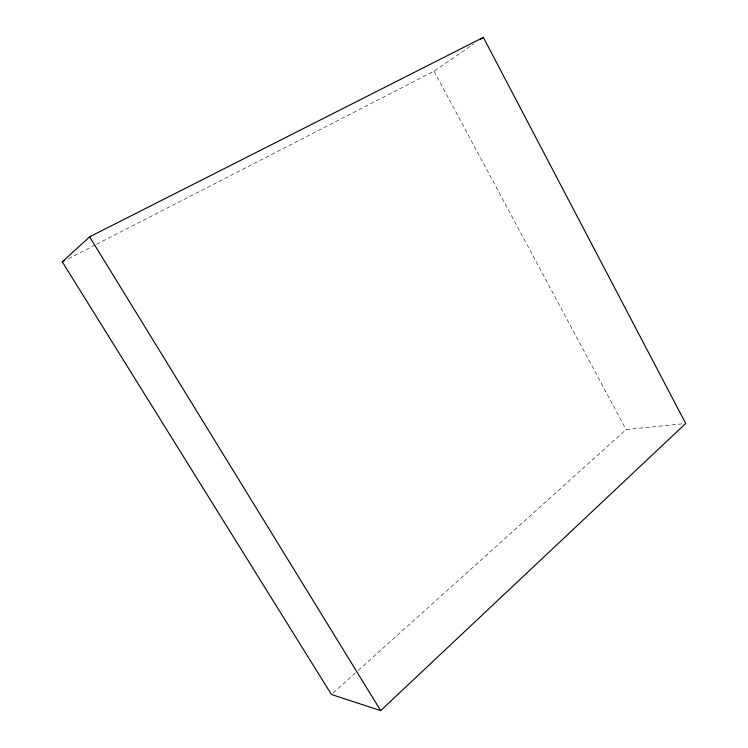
<?xml version="1.0" encoding="UTF-8"?>
<svg xmlns="http://www.w3.org/2000/svg" width="748" height="748" viewBox="0 0 748 748"><rect width="100%" height="100%" fill="white"/><g stroke="black" fill="none" stroke-linecap="round" stroke-linejoin="round"><path stroke-width="0.56" stroke-dasharray="3.74 2.81" d="M333.187 692.938L357.451 671.124M358.32 670.339L626.104 429.586L683.42 423.714M96.557 244.278L434.046 71.191L473.886 43.898M68.517 258.658L95.52 244.811M434.046 71.191L626.104 429.586"/><path stroke-width="1.12" d="M380.685 710.6L685.71 423.48L483.367 37.4L89.61 236.826L62.29 261.847L331.448 694.499L380.685 710.6L89.61 236.826M480.525 39.345L483.367 37.4M62.29 261.847L64.365 260.79"/></g></svg>
